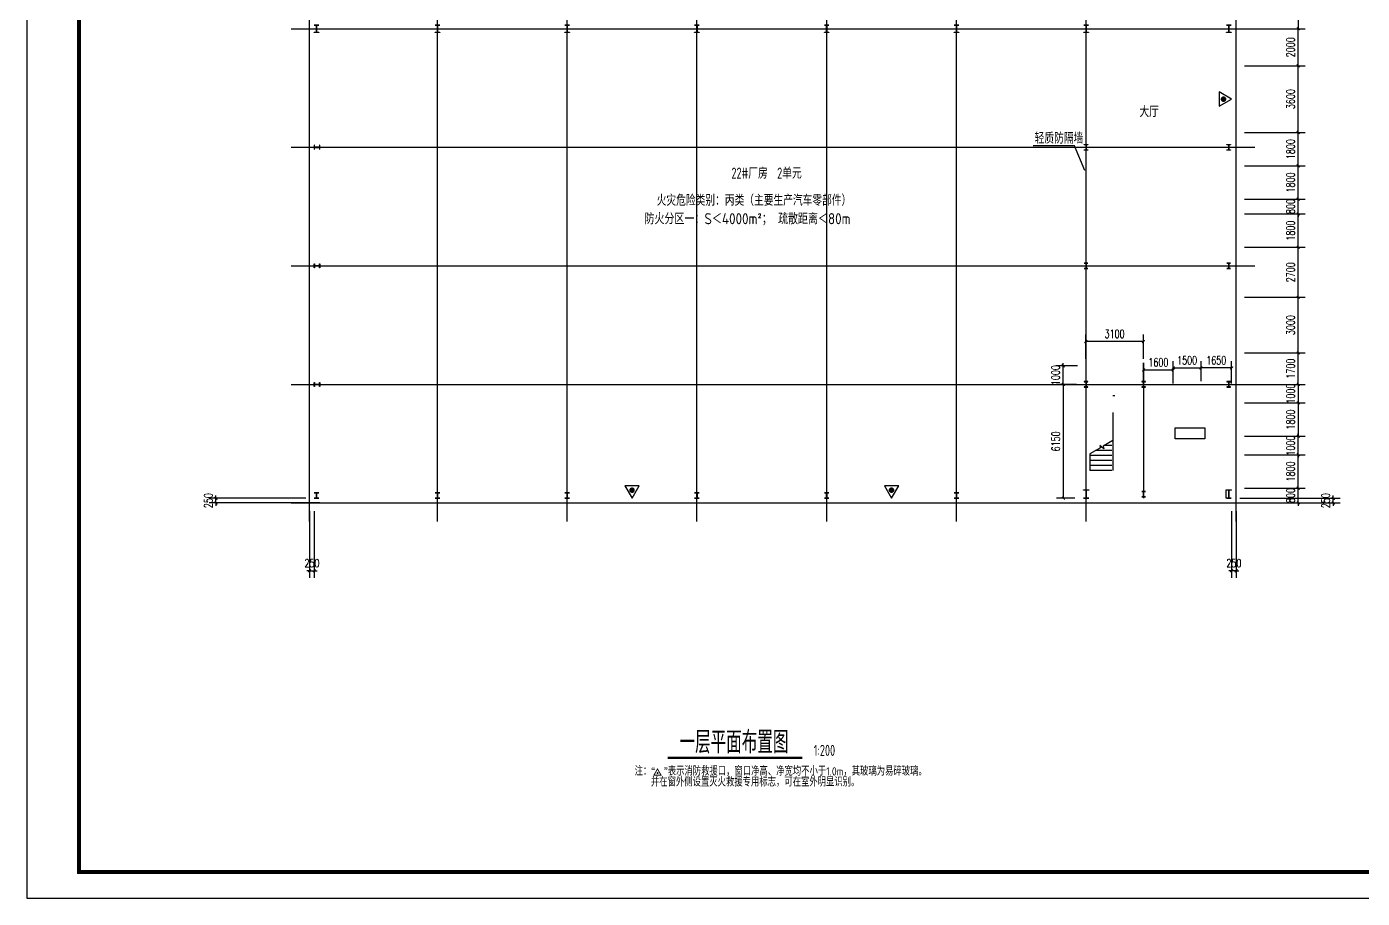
# Model space of a CAD drawing. Extents: x 180850 to 1399066, y 48356 to 327880.
# Drawn here: x 307089 to 379159, y 232984 to 280041 of the extents above; entities that cross this region are included whole.
import ezdxf
from ezdxf.enums import TextEntityAlignment as Align

# ---------------------------------------------------------------- set-up
doc = ezdxf.new("R2010")
doc.units = 0
doc.header["$LTSCALE"] = 1000
for name, color, linetype in [('AXIS', 3, 'Continuous'), ('DOTE', 1, 'Continuous'), ('GZ', 50, 'Continuous'), ('Gzd', 1, 'Continuous'), ('LVTRY', 6, 'Continuous'), ('PUB_TEXT', 7, 'Continuous'), ('PUB_TITLE', 4, 'Continuous'), ('REIN', 1, 'Continuous'), ('STAIR', 2, 'Continuous'), ('TEXT', 7, 'Continuous')]:
    doc.layers.add(name, color=color, linetype=linetype)
doc.styles.add('-GBCBIGGBENOR', font='GBENOR.shx', dxfattribs={"bigfont": 'GBCBIG.shx'})
doc.styles.add('_TCH_DIM_T3', font='SIMPLEX', dxfattribs={"width": 0.705882, "bigfont": 'GBCBIG'})
doc.styles.get("Standard").update_dxf_attribs({"font": 'gbenor.shx', "bigfont": 'gbcbig.shx'})
doc.styles.add('TSSD_Norm', font='tssdeng.shx', dxfattribs={"bigfont": 'hztxt.shx'})
doc.dimstyles.new('_TCH_ARCH&&150', dxfattribs={"dimtxt": 446.25, "dimasz": 150, "dimexe": 375, "dimexo": 450, "dimgap": 189.375, "dimtad": 1, "dimdec": 0, "dimzin": 0, "dimdsep": 46, "dimtxsty": '_TCH_DIM_T3', "dimblk": 'ARCHTICK', "dimcen": 0.09, "dimclrd": 3, "dimclre": 3, "dimclrt": 7, "dimazin": 2, "dimtfac": 1, "dimtdec": 0, "dimtix": 1, "dimtmove": 2, "dimatfit": 3, "dimfxl": 1, "dimtolj": 1, "dimtzin": 0, "dimarcsym": 0})
doc.dimstyles.new('TCH-200-1', dxfattribs={"dimtxt": 595, "dimasz": 200, "dimexe": 500, "dimexo": 600, "dimgap": 252.5, "dimtad": 1, "dimdec": 0, "dimzin": 0, "dimdsep": 46, "dimtxsty": '_TCH_DIM_T3', "dimblk": 'ARCHTICK', "dimcen": 0.09, "dimclrd": 3, "dimclre": 3, "dimclrt": 7, "dimazin": 2, "dimtfac": 1, "dimtdec": 0, "dimtix": 1, "dimtmove": 2, "dimatfit": 3, "dimfxl": 1, "dimtolj": 1, "dimtzin": 0, "dimarcsym": 0})

# ---------------------------------------------------------------- blocks, each defined once
blk = doc.blocks.new('_ArchTick')
at = {"color": 0, "linetype": 'ByBlock', "const_width": 0.4}
blk.add_lwpolyline([(-0.5, -0.5), (0.5, 0.5)], dxfattribs=at)
blk = doc.blocks.new('*D1209')
at = {"color": 3, "lineweight": -2, "transparency": 16777216}
for p, q in [((322356, 253880), (322356, 250292)), ((322606, 253880), (322606, 250292)), ((322356, 250667), (322206, 250667)), ((322356, 250667), (322606, 250667)), ((322606, 250667), (322756, 250667))]:
    blk.add_line(p, q, dxfattribs=at)
at = {"layer": 'Defpoints', "color": 0, "transparency": 16777216}
for p in [(322356, 254330), (322606, 254330), (322606, 250667)]:
    blk.add_point(p, dxfattribs=at)
at = {"color": 3, "lineweight": -2, "transparency": 16777216, "xscale": 150, "yscale": 150, "zscale": 150}
blk.add_blockref('_ArchTick', (322356, 250667), dxfattribs=at)
at = {"color": 3, "lineweight": -2, "transparency": 16777216, "xscale": 150, "yscale": 150, "zscale": 150, "rotation": 180}
blk.add_blockref('_ArchTick', (322606, 250667), dxfattribs=at)
at = {"color": 7, "transparency": 16777216, "insert": (322481, 251079), "char_height": 446.2, "attachment_point": 5, "style": '_TCH_DIM_T3'}
blk.add_mtext('\\A1;250', dxfattribs=at)
blk = doc.blocks.new('*D1210')
at = {"color": 3, "lineweight": -2, "transparency": 16777216}
for p, q in [((372106, 253880), (372106, 250292)), ((372356, 253880), (372356, 250292)), ((372106, 250667), (371956, 250667)), ((372356, 250667), (372106, 250667)), ((372356, 250667), (372506, 250667))]:
    blk.add_line(p, q, dxfattribs=at)
at = {"layer": 'Defpoints', "color": 0, "transparency": 16777216}
for p in [(372106, 254330), (372356, 254330), (372106, 250667)]:
    blk.add_point(p, dxfattribs=at)
at = {"color": 3, "lineweight": -2, "transparency": 16777216, "xscale": 150, "yscale": 150, "zscale": 150}
blk.add_blockref('_ArchTick', (372106, 250667), dxfattribs=at)
at = {"color": 3, "lineweight": -2, "transparency": 16777216, "xscale": 150, "yscale": 150, "zscale": 150, "rotation": 180}
blk.add_blockref('_ArchTick', (372356, 250667), dxfattribs=at)
at = {"color": 7, "transparency": 16777216, "insert": (372231, 251079), "char_height": 446.2, "attachment_point": 5, "style": '_TCH_DIM_T3'}
blk.add_mtext('\\A1;250', dxfattribs=at)
blk = doc.blocks.new('*D1297')
at = {"color": 3, "lineweight": -2, "transparency": 16777216}
for p, q in [((372556, 254580), (377971, 254580)), ((377596, 254580), (377596, 254730)), ((377596, 254330), (377596, 254580)), ((371806, 254330), (377971, 254330)), ((377596, 254330), (377596, 254180))]:
    blk.add_line(p, q, dxfattribs=at)
at = {"layer": 'Defpoints', "color": 0, "transparency": 16777216}
for p in [(372106, 254580), (377596, 254580), (371356, 254330)]:
    blk.add_point(p, dxfattribs=at)
at = {"color": 3, "lineweight": -2, "transparency": 16777216, "xscale": 150, "yscale": 150, "zscale": 150}
for p, rotation in [((377596, 254580), 270), ((377596, 254330), 90)]:
    blk.add_blockref('_ArchTick', p, dxfattribs=dict(at, rotation=rotation))
at = {"color": 7, "transparency": 16777216, "insert": (377184, 254455), "char_height": 446.2, "attachment_point": 5, "rotation": 90, "style": '_TCH_DIM_T3'}
blk.add_mtext('\\A1;250', dxfattribs=at)
blk = doc.blocks.new('*D1296')
at = {"color": 3, "lineweight": -2, "transparency": 16777216}
for p, q in [((322156, 254580), (316928, 254580)), ((317303, 254580), (317303, 254730)), ((317303, 254330), (317303, 254580)), ((322906, 254330), (316928, 254330)), ((317303, 254330), (317303, 254180))]:
    blk.add_line(p, q, dxfattribs=at)
at = {"layer": 'Defpoints', "color": 0, "transparency": 16777216}
for p in [(317303, 254580), (322606, 254580), (323356, 254330)]:
    blk.add_point(p, dxfattribs=at)
at = {"color": 3, "lineweight": -2, "transparency": 16777216, "xscale": 150, "yscale": 150, "zscale": 150}
for p, rotation in [((317303, 254580), 270), ((317303, 254330), 90)]:
    blk.add_blockref('_ArchTick', p, dxfattribs=dict(at, rotation=rotation))
at = {"color": 7, "transparency": 16777216, "insert": (316890, 254455), "char_height": 446.2, "attachment_point": 5, "rotation": 90, "style": '_TCH_DIM_T3'}
blk.add_mtext('\\A1;250', dxfattribs=at)
blk = doc.blocks.new('A$C0D6F3731')
for p, q in [((41500, 50250), (41740, 50250)), ((41500, 450), (41740, 450))]:
    blk.add_line(p, q)
at = {"layer": 'GZ'}
for points in [[(0, 50400), (250, 50400), (250, 50410), (132, 50410), (128, 50415), (128, 50685), (132, 50690), (250, 50690), (250, 50700), (0, 50700), (0, 50690), (118, 50690), (122, 50686), (122, 50415), (118, 50410), (0, 50410), (0, 50400)], [(6525, 50400), (6775, 50400), (6775, 50410), (6657, 50410), (6653, 50415), (6653, 50685), (6657, 50690), (6775, 50690), (6775, 50700), (6525, 50700), (6525, 50690), (6643, 50690), (6647, 50686), (6647, 50415), (6643, 50410), (6525, 50410), (6525, 50400)], [(13525, 50400), (13775, 50400), (13775, 50410), (13657, 50410), (13653, 50415), (13653, 50685), (13657, 50690), (13775, 50690), (13775, 50700), (13525, 50700), (13525, 50690), (13643, 50690), (13647, 50686), (13647, 50415), (13643, 50410), (13525, 50410), (13525, 50400)], [(20525, 50400), (20775, 50400), (20775, 50410), (20657, 50410), (20653, 50415), (20653, 50685), (20657, 50690), (20775, 50690), (20775, 50700), (20525, 50700), (20525, 50690), (20643, 50690), (20647, 50686), (20647, 50415), (20643, 50410), (20525, 50410), (20525, 50400)], [(27525, 50400), (27775, 50400), (27775, 50410), (27657, 50410), (27653, 50415), (27653, 50685), (27657, 50690), (27775, 50690), (27775, 50700), (27525, 50700), (27525, 50690), (27643, 50690), (27647, 50686), (27647, 50415), (27643, 50410), (27525, 50410), (27525, 50400)], [(34525, 50400), (34775, 50400), (34775, 50410), (34657, 50410), (34653, 50415), (34653, 50685), (34657, 50690), (34775, 50690), (34775, 50700), (34525, 50700), (34525, 50690), (34643, 50690), (34647, 50686), (34647, 50415), (34643, 50410), (34525, 50410), (34525, 50400)], [(41500, 50250), (41800, 50250), (41800, 50260), (41657, 50260), (41653, 50265), (41653, 50685), (41657, 50690), (41800, 50690), (41800, 50700), (41500, 50700), (41500, 50690), (41643, 50690), (41647, 50686), (41647, 50265), (41643, 50260), (41500, 50260), (41500, 50250)], [(44650, 50625), (44850, 50625), (44850, 50615), (44757, 50615), (44753, 50610), (44753, 50340), (44757, 50335), (44850, 50335), (44850, 50325), (44650, 50325), (44650, 50335), (44743, 50335), (44747, 50340), (44747, 50610), (44743, 50615), (44650, 50615), (44650, 50625)], [(49225, 50250), (49475, 50250), (49475, 50260), (49357, 50260), (49353, 50265), (49353, 50685), (49357, 50690), (49475, 50690), (49475, 50700), (49225, 50700), (49225, 50690), (49343, 50690), (49347, 50686), (49347, 50265), (49343, 50260), (49225, 50260), (49225, 50250)], [(41550, 44700), (41750, 44700), (41750, 44690), (41657, 44690), (41653, 44685), (41653, 44415), (41657, 44410), (41750, 44410), (41750, 44400), (41550, 44400), (41550, 44410), (41643, 44410), (41647, 44415), (41647, 44685), (41643, 44690), (41550, 44690), (41550, 44700)], [(44650, 44700), (44850, 44700), (44850, 44690), (44757, 44690), (44753, 44685), (44753, 44415), (44757, 44410), (44850, 44410), (44850, 44400), (44650, 44400), (44650, 44410), (44743, 44410), (44747, 44415), (44747, 44685), (44743, 44690), (44650, 44690), (44650, 44700)], [(49250, 44700), (49450, 44700), (49450, 44690), (49357, 44690), (49353, 44685), (49353, 44415), (49357, 44410), (49450, 44410), (49450, 44400), (49250, 44400), (49250, 44410), (49343, 44410), (49347, 44415), (49347, 44685), (49343, 44690), (49250, 44690), (49250, 44700)], [(0, 44660), (0, 44440), (10, 44440), (10, 44543), (15, 44547), (285, 44547), (290, 44543), (290, 44440), (300, 44440), (300, 44660), (290, 44660), (290, 44557), (286, 44553), (15, 44553), (10, 44557), (10, 44660), (0, 44660)], [(0, 38260), (0, 38040), (10, 38040), (10, 38143), (15, 38147), (285, 38147), (290, 38143), (290, 38040), (300, 38040), (300, 38260), (290, 38260), (290, 38157), (286, 38153), (15, 38153), (10, 38157), (10, 38260), (0, 38260)], [(41550, 38300), (41750, 38300), (41750, 38290), (41657, 38290), (41653, 38285), (41653, 38015), (41657, 38010), (41750, 38010), (41750, 38000), (41550, 38000), (41550, 38010), (41643, 38010), (41647, 38015), (41647, 38285), (41643, 38290), (41550, 38290), (41550, 38300)], [(49250, 38300), (49450, 38300), (49450, 38290), (49357, 38290), (49353, 38285), (49353, 38015), (49357, 38010), (49450, 38010), (49450, 38000), (49250, 38000), (49250, 38010), (49343, 38010), (49347, 38015), (49347, 38285), (49343, 38290), (49250, 38290), (49250, 38300)], [(0, 31860), (0, 31640), (10, 31640), (10, 31743), (15, 31747), (285, 31747), (290, 31743), (290, 31640), (300, 31640), (300, 31860), (290, 31860), (290, 31757), (286, 31753), (15, 31753), (10, 31757), (10, 31860), (0, 31860)], [(41550, 31900), (41750, 31900), (41750, 31890), (41657, 31890), (41653, 31885), (41653, 31615), (41657, 31610), (41750, 31610), (41750, 31600), (41550, 31600), (41550, 31610), (41643, 31610), (41647, 31615), (41647, 31885), (41643, 31890), (41550, 31890), (41550, 31900)], [(49250, 31900), (49450, 31900), (49450, 31890), (49357, 31890), (49353, 31885), (49353, 31615), (49357, 31610), (49450, 31610), (49450, 31600), (49250, 31600), (49250, 31610), (49343, 31610), (49347, 31615), (49347, 31885), (49343, 31890), (49250, 31890), (49250, 31900)], [(0, 25550), (250, 25550), (250, 25540), (132, 25540), (128, 25535), (128, 25165), (132, 25160), (250, 25160), (250, 25150), (0, 25150), (0, 25160), (118, 25160), (122, 25165), (122, 25535), (118, 25540), (0, 25540), (0, 25550)], [(6525, 25550), (6775, 25550), (6775, 25540), (6657, 25540), (6653, 25535), (6653, 25165), (6657, 25160), (6775, 25160), (6775, 25150), (6525, 25150), (6525, 25160), (6643, 25160), (6647, 25165), (6647, 25535), (6643, 25540), (6525, 25540), (6525, 25550)], [(13525, 25550), (13775, 25550), (13775, 25540), (13657, 25540), (13653, 25535), (13653, 25165), (13657, 25160), (13775, 25160), (13775, 25150), (13525, 25150), (13525, 25160), (13643, 25160), (13647, 25165), (13647, 25535), (13643, 25540), (13525, 25540), (13525, 25550)], [(20525, 25550), (20775, 25550), (20775, 25540), (20657, 25540), (20653, 25535), (20653, 25165), (20657, 25160), (20775, 25160), (20775, 25150), (20525, 25150), (20525, 25160), (20643, 25160), (20647, 25165), (20647, 25535), (20643, 25540), (20525, 25540), (20525, 25550)], [(27525, 25550), (27775, 25550), (27775, 25540), (27657, 25540), (27653, 25535), (27653, 25165), (27657, 25160), (27775, 25160), (27775, 25150), (27525, 25150), (27525, 25160), (27643, 25160), (27647, 25165), (27647, 25535), (27643, 25540), (27525, 25540), (27525, 25550)], [(34525, 25550), (34775, 25550), (34775, 25540), (34657, 25540), (34653, 25535), (34653, 25165), (34657, 25160), (34775, 25160), (34775, 25150), (34525, 25150), (34525, 25160), (34643, 25160), (34647, 25165), (34647, 25535), (34643, 25540), (34525, 25540), (34525, 25550)], [(41525, 25550), (41775, 25550), (41775, 25540), (41657, 25540), (41653, 25535), (41653, 25165), (41657, 25160), (41775, 25160), (41775, 25150), (41525, 25150), (41525, 25160), (41643, 25160), (41647, 25165), (41647, 25535), (41643, 25540), (41525, 25540), (41525, 25550)], [(49225, 25550), (49475, 25550), (49475, 25540), (49357, 25540), (49353, 25535), (49353, 25165), (49357, 25160), (49475, 25160), (49475, 25150), (49225, 25150), (49225, 25160), (49343, 25160), (49347, 25165), (49347, 25535), (49343, 25540), (49225, 25540), (49225, 25550)], [(0, 19060), (0, 18840), (10, 18840), (10, 18943), (15, 18947), (285, 18947), (290, 18943), (290, 18840), (300, 18840), (300, 19060), (290, 19060), (290, 18957), (286, 18953), (15, 18953), (10, 18957), (10, 19060), (0, 19060)], [(41550, 19100), (41750, 19100), (41750, 19090), (41657, 19090), (41653, 19085), (41653, 18815), (41657, 18810), (41750, 18810), (41750, 18800), (41550, 18800), (41550, 18810), (41643, 18810), (41647, 18815), (41647, 19085), (41643, 19090), (41550, 19090), (41550, 19100)], [(49250, 19100), (49450, 19100), (49450, 19090), (49357, 19090), (49353, 19085), (49353, 18815), (49357, 18810), (49450, 18810), (49450, 18800), (49250, 18800), (49250, 18810), (49343, 18810), (49347, 18815), (49347, 19085), (49343, 19090), (49250, 19090), (49250, 19100)], [(0, 12440), (0, 12660), (10, 12660), (10, 12557), (15, 12553), (285, 12553), (290, 12557), (290, 12660), (300, 12660), (300, 12440), (290, 12440), (290, 12543), (286, 12547), (15, 12547), (10, 12543), (10, 12440), (0, 12440)], [(41550, 12400), (41750, 12400), (41750, 12410), (41657, 12410), (41653, 12415), (41653, 12685), (41657, 12690), (41750, 12690), (41750, 12700), (41550, 12700), (41550, 12690), (41643, 12690), (41647, 12685), (41647, 12415), (41643, 12410), (41550, 12410), (41550, 12400)], [(49250, 12400), (49450, 12400), (49450, 12410), (49357, 12410), (49353, 12415), (49353, 12685), (49357, 12690), (49450, 12690), (49450, 12700), (49250, 12700), (49250, 12690), (49343, 12690), (49347, 12685), (49347, 12415), (49343, 12410), (49250, 12410), (49250, 12400)], [(0, 6040), (0, 6260), (10, 6260), (10, 6157), (15, 6153), (285, 6153), (290, 6157), (290, 6260), (300, 6260), (300, 6040), (290, 6040), (290, 6143), (286, 6147), (15, 6147), (10, 6143), (10, 6040), (0, 6040)], [(41550, 6000), (41750, 6000), (41750, 6010), (41657, 6010), (41653, 6015), (41653, 6285), (41657, 6290), (41750, 6290), (41750, 6300), (41550, 6300), (41550, 6290), (41643, 6290), (41647, 6285), (41647, 6015), (41643, 6010), (41550, 6010), (41550, 6000)], [(44650, 6000), (44850, 6000), (44850, 6010), (44757, 6010), (44753, 6015), (44753, 6285), (44757, 6290), (44850, 6290), (44850, 6300), (44650, 6300), (44650, 6290), (44743, 6290), (44747, 6285), (44747, 6015), (44743, 6010), (44650, 6010), (44650, 6000)], [(49250, 6000), (49450, 6000), (49450, 6010), (49357, 6010), (49353, 6015), (49353, 6285), (49357, 6290), (49450, 6290), (49450, 6300), (49250, 6300), (49250, 6290), (49343, 6290), (49347, 6285), (49347, 6015), (49343, 6010), (49250, 6010), (49250, 6000)], [(0, 300), (250, 300), (250, 290), (132, 290), (128, 285), (128, 15), (132, 10), (250, 10), (250, 0), (0, 0), (0, 10), (118, 10), (122, 14), (122, 285), (118, 290), (0, 290), (0, 300)], [(6525, 300), (6775, 300), (6775, 290), (6657, 290), (6653, 285), (6653, 15), (6657, 10), (6775, 10), (6775, 0), (6525, 0), (6525, 10), (6643, 10), (6647, 14), (6647, 285), (6643, 290), (6525, 290), (6525, 300)], [(13525, 300), (13775, 300), (13775, 290), (13657, 290), (13653, 285), (13653, 15), (13657, 10), (13775, 10), (13775, 0), (13525, 0), (13525, 10), (13643, 10), (13647, 14), (13647, 285), (13643, 290), (13525, 290), (13525, 300)], [(20525, 300), (20775, 300), (20775, 290), (20657, 290), (20653, 285), (20653, 15), (20657, 10), (20775, 10), (20775, 0), (20525, 0), (20525, 10), (20643, 10), (20647, 14), (20647, 285), (20643, 290), (20525, 290), (20525, 300)], [(27525, 300), (27775, 300), (27775, 290), (27657, 290), (27653, 285), (27653, 15), (27657, 10), (27775, 10), (27775, 0), (27525, 0), (27525, 10), (27643, 10), (27647, 14), (27647, 285), (27643, 290), (27525, 290), (27525, 300)], [(34525, 300), (34775, 300), (34775, 290), (34657, 290), (34653, 285), (34653, 15), (34657, 10), (34775, 10), (34775, 0), (34525, 0), (34525, 10), (34643, 10), (34647, 14), (34647, 285), (34643, 290), (34525, 290), (34525, 300)], [(41500, 450), (41800, 450), (41800, 440), (41657, 440), (41653, 435), (41653, 15), (41657, 10), (41800, 10), (41800, 0), (41500, 0), (41500, 10), (41643, 10), (41647, 14), (41647, 435), (41643, 440), (41500, 440), (41500, 450)], [(44650, 75), (44850, 75), (44850, 85), (44757, 85), (44753, 90), (44753, 360), (44757, 365), (44850, 365), (44850, 375), (44650, 375), (44650, 365), (44743, 365), (44747, 360), (44747, 90), (44743, 85), (44650, 85), (44650, 75)], [(49225, 450), (49475, 450), (49475, 440), (49357, 440), (49353, 435), (49353, 15), (49357, 10), (49475, 10), (49475, 0), (49225, 0), (49225, 10), (49343, 10), (49347, 14), (49347, 435), (49343, 440), (49225, 440), (49225, 450)]]:
    blk.add_lwpolyline(points, close=True, dxfattribs=at)
blk = doc.blocks.new('*D1997')
at = {"color": 3, "lineweight": -2, "transparency": 16777216}
for p, q in [((372806, 281930), (376077, 281930)), ((375702, 281930), (375702, 279930)), ((372806, 279930), (376077, 279930))]:
    blk.add_line(p, q, dxfattribs=at)
at = {"layer": 'Defpoints', "color": 0, "transparency": 16777216}
for p in [(372356, 281930), (372356, 279930), (375702, 279930)]:
    blk.add_point(p, dxfattribs=at)
at = {"color": 3, "lineweight": -2, "transparency": 16777216, "xscale": 150, "yscale": 150, "zscale": 150}
for p, rotation in [((375702, 281930), 90), ((375702, 279930), 270)]:
    blk.add_blockref('_ArchTick', p, dxfattribs=dict(at, rotation=rotation))
at = {"color": 7, "transparency": 16777216, "insert": (375290, 280930), "char_height": 446.2, "attachment_point": 5, "rotation": 90, "style": '_TCH_DIM_T3'}
blk.add_mtext('\\A1;2000', dxfattribs=at)
blk = doc.blocks.new('*D2007')
at = {"color": 3, "lineweight": -2, "transparency": 16777216}
for p, q in [((375702, 257930), (375702, 258080)), ((372806, 257930), (376077, 257930)), ((375702, 256930), (375702, 257930)), ((372806, 256930), (376077, 256930)), ((375702, 256930), (375702, 256780))]:
    blk.add_line(p, q, dxfattribs=at)
at = {"layer": 'Defpoints', "color": 0, "transparency": 16777216}
for p in [(372356, 257930), (375702, 257930), (372356, 256930)]:
    blk.add_point(p, dxfattribs=at)
at = {"color": 3, "lineweight": -2, "transparency": 16777216, "xscale": 150, "yscale": 150, "zscale": 150}
for p, rotation in [((375702, 257930), 270), ((375702, 256930), 90)]:
    blk.add_blockref('_ArchTick', p, dxfattribs=dict(at, rotation=rotation))
at = {"color": 7, "transparency": 16777216, "insert": (375290, 257430), "char_height": 446.2, "attachment_point": 5, "rotation": 90, "style": '_TCH_DIM_T3'}
blk.add_mtext('\\A1;1000', dxfattribs=at)
blk = doc.blocks.new('*D2008')
at = {"color": 3, "lineweight": -2, "transparency": 16777216}
for p, q in [((372806, 255130), (376077, 255130)), ((375702, 255130), (375702, 255280)), ((375702, 254330), (375702, 255130)), ((372806, 254330), (376077, 254330)), ((375702, 254330), (375702, 254180))]:
    blk.add_line(p, q, dxfattribs=at)
at = {"layer": 'Defpoints', "color": 0, "transparency": 16777216}
for p in [(372356, 255130), (375702, 255130), (372356, 254330)]:
    blk.add_point(p, dxfattribs=at)
at = {"color": 3, "lineweight": -2, "transparency": 16777216, "xscale": 150, "yscale": 150, "zscale": 150}
for p, rotation in [((375702, 255130), 270), ((375702, 254330), 90)]:
    blk.add_blockref('_ArchTick', p, dxfattribs=dict(at, rotation=rotation))
at = {"color": 7, "transparency": 16777216, "insert": (375290, 254730), "char_height": 446.2, "attachment_point": 5, "rotation": 90, "style": '_TCH_DIM_T3'}
blk.add_mtext('\\A1;800', dxfattribs=at)
blk = doc.blocks.new('*D2009')
at = {"color": 3, "lineweight": -2, "transparency": 16777216}
for p, q in [((372806, 256930), (376077, 256930)), ((375702, 255130), (375702, 256930)), ((372806, 255130), (376077, 255130))]:
    blk.add_line(p, q, dxfattribs=at)
at = {"layer": 'Defpoints', "color": 0, "transparency": 16777216}
for p in [(372356, 256930), (375702, 256930), (372356, 255130)]:
    blk.add_point(p, dxfattribs=at)
at = {"color": 3, "lineweight": -2, "transparency": 16777216, "xscale": 150, "yscale": 150, "zscale": 150}
for p, rotation in [((375702, 256930), 90), ((375702, 255130), 270)]:
    blk.add_blockref('_ArchTick', p, dxfattribs=dict(at, rotation=rotation))
at = {"color": 7, "transparency": 16777216, "insert": (375290, 256030), "char_height": 446.2, "attachment_point": 5, "rotation": 90, "style": '_TCH_DIM_T3'}
blk.add_mtext('\\A1;1800', dxfattribs=at)
blk = doc.blocks.new('*D2010')
at = {"color": 3, "lineweight": -2, "transparency": 16777216}
for p, q in [((372806, 259730), (376077, 259730)), ((375702, 259730), (375702, 257930)), ((372806, 257930), (376077, 257930))]:
    blk.add_line(p, q, dxfattribs=at)
at = {"layer": 'Defpoints', "color": 0, "transparency": 16777216}
for p in [(372356, 259730), (372356, 257930), (375702, 257930)]:
    blk.add_point(p, dxfattribs=at)
at = {"color": 3, "lineweight": -2, "transparency": 16777216, "xscale": 150, "yscale": 150, "zscale": 150}
for p, rotation in [((375702, 259730), 90), ((375702, 257930), 270)]:
    blk.add_blockref('_ArchTick', p, dxfattribs=dict(at, rotation=rotation))
at = {"color": 7, "transparency": 16777216, "insert": (375290, 258830), "char_height": 446.2, "attachment_point": 5, "rotation": 90, "style": '_TCH_DIM_T3'}
blk.add_mtext('\\A1;1800', dxfattribs=at)
blk = doc.blocks.new('*D2011')
at = {"color": 3, "lineweight": -2, "transparency": 16777216}
for p, q in [((372806, 260730), (376077, 260730)), ((375702, 260730), (375702, 260880)), ((375702, 260730), (375702, 259730)), ((372806, 259730), (376077, 259730)), ((375702, 259730), (375702, 259580))]:
    blk.add_line(p, q, dxfattribs=at)
at = {"layer": 'Defpoints', "color": 0, "transparency": 16777216}
for p in [(372356, 260730), (372356, 259730), (375702, 259730)]:
    blk.add_point(p, dxfattribs=at)
at = {"color": 3, "lineweight": -2, "transparency": 16777216, "xscale": 150, "yscale": 150, "zscale": 150}
for p, rotation in [((375702, 260730), 270), ((375702, 259730), 90)]:
    blk.add_blockref('_ArchTick', p, dxfattribs=dict(at, rotation=rotation))
at = {"color": 7, "transparency": 16777216, "insert": (375290, 260230), "char_height": 446.2, "attachment_point": 5, "rotation": 90, "style": '_TCH_DIM_T3'}
blk.add_mtext('\\A1;1000', dxfattribs=at)
blk = doc.blocks.new('*D1998')
at = {"color": 3, "lineweight": -2, "transparency": 16777216}
for p, q in [((372806, 262430), (376077, 262430)), ((375702, 260730), (375702, 262430)), ((372806, 260730), (376077, 260730))]:
    blk.add_line(p, q, dxfattribs=at)
at = {"layer": 'Defpoints', "color": 0, "transparency": 16777216}
for p in [(372356, 262430), (375702, 262430), (372356, 260730)]:
    blk.add_point(p, dxfattribs=at)
at = {"color": 3, "lineweight": -2, "transparency": 16777216, "xscale": 150, "yscale": 150, "zscale": 150}
for p, rotation in [((375702, 262430), 90), ((375702, 260730), 270)]:
    blk.add_blockref('_ArchTick', p, dxfattribs=dict(at, rotation=rotation))
at = {"color": 7, "transparency": 16777216, "insert": (375290, 261580), "char_height": 446.2, "attachment_point": 5, "rotation": 90, "style": '_TCH_DIM_T3'}
blk.add_mtext('\\A1;1700', dxfattribs=at)
blk = doc.blocks.new('*D1999')
at = {"color": 3, "lineweight": -2, "transparency": 16777216}
for p, q in [((372806, 265430), (376077, 265430)), ((375702, 262430), (375702, 265430)), ((372806, 262430), (376077, 262430))]:
    blk.add_line(p, q, dxfattribs=at)
at = {"layer": 'Defpoints', "color": 0, "transparency": 16777216}
for p in [(372356, 265430), (375702, 265430), (372356, 262430)]:
    blk.add_point(p, dxfattribs=at)
at = {"color": 3, "lineweight": -2, "transparency": 16777216, "xscale": 150, "yscale": 150, "zscale": 150}
for p, rotation in [((375702, 265430), 90), ((375702, 262430), 270)]:
    blk.add_blockref('_ArchTick', p, dxfattribs=dict(at, rotation=rotation))
at = {"color": 7, "transparency": 16777216, "insert": (375290, 263930), "char_height": 446.2, "attachment_point": 5, "rotation": 90, "style": '_TCH_DIM_T3'}
blk.add_mtext('\\A1;3000', dxfattribs=at)
blk = doc.blocks.new('*D2000')
at = {"color": 3, "lineweight": -2, "transparency": 16777216}
for p, q in [((372806, 268130), (376077, 268130)), ((375702, 265430), (375702, 268130)), ((372806, 265430), (376077, 265430))]:
    blk.add_line(p, q, dxfattribs=at)
at = {"layer": 'Defpoints', "color": 0, "transparency": 16777216}
for p in [(372356, 268130), (375702, 268130), (372356, 265430)]:
    blk.add_point(p, dxfattribs=at)
at = {"color": 3, "lineweight": -2, "transparency": 16777216, "xscale": 150, "yscale": 150, "zscale": 150}
for p, rotation in [((375702, 268130), 90), ((375702, 265430), 270)]:
    blk.add_blockref('_ArchTick', p, dxfattribs=dict(at, rotation=rotation))
at = {"color": 7, "transparency": 16777216, "insert": (375290, 266780), "char_height": 446.2, "attachment_point": 5, "rotation": 90, "style": '_TCH_DIM_T3'}
blk.add_mtext('\\A1;2700', dxfattribs=at)
blk = doc.blocks.new('*D2001')
at = {"color": 3, "lineweight": -2, "transparency": 16777216}
for p, q in [((372806, 269930), (376077, 269930)), ((375702, 268130), (375702, 269930)), ((372806, 268130), (376077, 268130))]:
    blk.add_line(p, q, dxfattribs=at)
at = {"layer": 'Defpoints', "color": 0, "transparency": 16777216}
for p in [(372356, 269930), (375702, 269930), (372356, 268130)]:
    blk.add_point(p, dxfattribs=at)
at = {"color": 3, "lineweight": -2, "transparency": 16777216, "xscale": 150, "yscale": 150, "zscale": 150}
for p, rotation in [((375702, 269930), 90), ((375702, 268130), 270)]:
    blk.add_blockref('_ArchTick', p, dxfattribs=dict(at, rotation=rotation))
at = {"color": 7, "transparency": 16777216, "insert": (375290, 269030), "char_height": 446.2, "attachment_point": 5, "rotation": 90, "style": '_TCH_DIM_T3'}
blk.add_mtext('\\A1;1800', dxfattribs=at)
blk = doc.blocks.new('*D2002')
at = {"color": 3, "lineweight": -2, "transparency": 16777216}
for p, q in [((372806, 270730), (376077, 270730)), ((375702, 270730), (375702, 270880)), ((375702, 269930), (375702, 270730)), ((372806, 269930), (376077, 269930)), ((375702, 269930), (375702, 269780))]:
    blk.add_line(p, q, dxfattribs=at)
at = {"layer": 'Defpoints', "color": 0, "transparency": 16777216}
for p in [(372356, 270730), (375702, 270730), (372356, 269930)]:
    blk.add_point(p, dxfattribs=at)
at = {"color": 3, "lineweight": -2, "transparency": 16777216, "xscale": 150, "yscale": 150, "zscale": 150}
for p, rotation in [((375702, 270730), 270), ((375702, 269930), 90)]:
    blk.add_blockref('_ArchTick', p, dxfattribs=dict(at, rotation=rotation))
at = {"color": 7, "transparency": 16777216, "insert": (375290, 270330), "char_height": 446.2, "attachment_point": 5, "rotation": 90, "style": '_TCH_DIM_T3'}
blk.add_mtext('\\A1;800', dxfattribs=at)
blk = doc.blocks.new('*D2003')
at = {"color": 3, "lineweight": -2, "transparency": 16777216}
for p, q in [((372806, 272530), (376077, 272530)), ((375702, 270730), (375702, 272530)), ((372806, 270730), (376077, 270730))]:
    blk.add_line(p, q, dxfattribs=at)
at = {"layer": 'Defpoints', "color": 0, "transparency": 16777216}
for p in [(372356, 272530), (375702, 272530), (372356, 270730)]:
    blk.add_point(p, dxfattribs=at)
at = {"color": 3, "lineweight": -2, "transparency": 16777216, "xscale": 150, "yscale": 150, "zscale": 150}
for p, rotation in [((375702, 272530), 90), ((375702, 270730), 270)]:
    blk.add_blockref('_ArchTick', p, dxfattribs=dict(at, rotation=rotation))
at = {"color": 7, "transparency": 16777216, "insert": (375290, 271630), "char_height": 446.2, "attachment_point": 5, "rotation": 90, "style": '_TCH_DIM_T3'}
blk.add_mtext('\\A1;1800', dxfattribs=at)
blk = doc.blocks.new('*D2004')
at = {"color": 3, "lineweight": -2, "transparency": 16777216}
for p, q in [((372806, 274330), (376077, 274330)), ((375702, 272530), (375702, 274330)), ((372806, 272530), (376077, 272530))]:
    blk.add_line(p, q, dxfattribs=at)
at = {"layer": 'Defpoints', "color": 0, "transparency": 16777216}
for p in [(372356, 274330), (375702, 274330), (372356, 272530)]:
    blk.add_point(p, dxfattribs=at)
at = {"color": 3, "lineweight": -2, "transparency": 16777216, "xscale": 150, "yscale": 150, "zscale": 150}
for p, rotation in [((375702, 274330), 90), ((375702, 272530), 270)]:
    blk.add_blockref('_ArchTick', p, dxfattribs=dict(at, rotation=rotation))
at = {"color": 7, "transparency": 16777216, "insert": (375290, 273430), "char_height": 446.2, "attachment_point": 5, "rotation": 90, "style": '_TCH_DIM_T3'}
blk.add_mtext('\\A1;1800', dxfattribs=at)
blk = doc.blocks.new('*D2005')
at = {"color": 3, "lineweight": -2, "transparency": 16777216}
for p, q in [((372806, 277930), (376077, 277930)), ((375702, 274330), (375702, 277930)), ((372806, 274330), (376077, 274330))]:
    blk.add_line(p, q, dxfattribs=at)
at = {"layer": 'Defpoints', "color": 0, "transparency": 16777216}
for p in [(372356, 277930), (375702, 277930), (372356, 274330)]:
    blk.add_point(p, dxfattribs=at)
at = {"color": 3, "lineweight": -2, "transparency": 16777216, "xscale": 150, "yscale": 150, "zscale": 150}
for p, rotation in [((375702, 277930), 90), ((375702, 274330), 270)]:
    blk.add_blockref('_ArchTick', p, dxfattribs=dict(at, rotation=rotation))
at = {"color": 7, "transparency": 16777216, "insert": (375290, 276130), "char_height": 446.2, "attachment_point": 5, "rotation": 90, "style": '_TCH_DIM_T3'}
blk.add_mtext('\\A1;3600', dxfattribs=at)
blk = doc.blocks.new('*D2006')
at = {"color": 3, "lineweight": -2, "transparency": 16777216}
for p, q in [((372806, 279930), (376077, 279930)), ((375702, 277930), (375702, 279930)), ((372806, 277930), (376077, 277930))]:
    blk.add_line(p, q, dxfattribs=at)
at = {"layer": 'Defpoints', "color": 0, "transparency": 16777216}
for p in [(372356, 279930), (375702, 279930), (372356, 277930)]:
    blk.add_point(p, dxfattribs=at)
at = {"color": 3, "lineweight": -2, "transparency": 16777216, "xscale": 150, "yscale": 150, "zscale": 150}
for p, rotation in [((375702, 279930), 90), ((375702, 277930), 270)]:
    blk.add_blockref('_ArchTick', p, dxfattribs=dict(at, rotation=rotation))
at = {"color": 7, "transparency": 16777216, "insert": (375290, 278930), "char_height": 446.2, "attachment_point": 5, "rotation": 90, "style": '_TCH_DIM_T3'}
blk.add_mtext('\\A1;2000', dxfattribs=at)
blk = doc.blocks.new('*D2013')
at = {"color": 3, "lineweight": -2, "transparency": 16777216}
for p, q in [((364245, 262114), (364245, 263418)), ((367345, 262114), (367345, 263418)), ((367345, 263043), (364245, 263043))]:
    blk.add_line(p, q, dxfattribs=at)
at = {"layer": 'Defpoints', "color": 0, "transparency": 16777216}
for p in [(364245, 263043), (364245, 261664), (367345, 261664)]:
    blk.add_point(p, dxfattribs=at)
at = {"color": 3, "lineweight": -2, "transparency": 16777216, "xscale": 150, "yscale": 150, "zscale": 150}
for p, rotation in [((364245, 263043), 180.0000000066701), ((367345, 263043), 6.670104468753379e-09)]:
    blk.add_blockref('_ArchTick', p, dxfattribs=dict(at, rotation=rotation))
at = {"color": 7, "transparency": 16777216, "insert": (365795, 263456), "char_height": 446.2, "attachment_point": 5, "rotation": 0, "style": '_TCH_DIM_T3'}
blk.add_mtext('\\A1;3100', dxfattribs=at)
blk = doc.blocks.new('*D2014')
at = {"color": 3, "lineweight": -2, "transparency": 16777216}
for p, q in [((367356, 260780), (367356, 261886)), ((368956, 260780), (368956, 261886)), ((367356, 261511), (368956, 261511))]:
    blk.add_line(p, q, dxfattribs=at)
at = {"layer": 'Defpoints', "color": 0, "transparency": 16777216}
for p in [(368956, 261511), (367356, 260330), (368956, 260330)]:
    blk.add_point(p, dxfattribs=at)
at = {"color": 3, "lineweight": -2, "transparency": 16777216, "xscale": 150, "yscale": 150, "zscale": 150, "rotation": 180}
blk.add_blockref('_ArchTick', (367356, 261511), dxfattribs=at)
at = {"color": 3, "lineweight": -2, "transparency": 16777216, "xscale": 150, "yscale": 150, "zscale": 150}
blk.add_blockref('_ArchTick', (368956, 261511), dxfattribs=at)
at = {"color": 7, "transparency": 16777216, "insert": (368156, 261924), "char_height": 446.2, "attachment_point": 5, "style": '_TCH_DIM_T3'}
blk.add_mtext('\\A1;1600', dxfattribs=at)
blk = doc.blocks.new('*D2015')
at = {"color": 3, "lineweight": -2, "transparency": 16777216}
for p, q in [((370456, 260911), (370456, 261991)), ((372106, 261616), (370456, 261616)), ((372106, 260786), (372106, 261991))]:
    blk.add_line(p, q, dxfattribs=at)
at = {"layer": 'Defpoints', "color": 0, "transparency": 16777216}
for p in [(370456, 261616), (370456, 260461), (372106, 260336)]:
    blk.add_point(p, dxfattribs=at)
at = {"color": 3, "lineweight": -2, "transparency": 16777216, "xscale": 150, "yscale": 150, "zscale": 150, "rotation": 180}
blk.add_blockref('_ArchTick', (370456, 261616), dxfattribs=at)
at = {"color": 3, "lineweight": -2, "transparency": 16777216, "xscale": 150, "yscale": 150, "zscale": 150}
blk.add_blockref('_ArchTick', (372106, 261616), dxfattribs=at)
at = {"color": 7, "transparency": 16777216, "insert": (371281, 262029), "char_height": 446.2, "attachment_point": 5, "style": '_TCH_DIM_T3'}
blk.add_mtext('\\A1;1650', dxfattribs=at)
blk = doc.blocks.new('*D2016')
at = {"color": 3, "lineweight": -2, "transparency": 16777216}
for p, q in [((368956, 260911), (368956, 261991)), ((368956, 261616), (370456, 261616)), ((370456, 260911), (370456, 261991))]:
    blk.add_line(p, q, dxfattribs=at)
at = {"layer": 'Defpoints', "color": 0, "transparency": 16777216}
for p in [(370456, 261616), (368956, 260461), (370456, 260461)]:
    blk.add_point(p, dxfattribs=at)
at = {"color": 3, "lineweight": -2, "transparency": 16777216, "xscale": 150, "yscale": 150, "zscale": 150, "rotation": 180}
blk.add_blockref('_ArchTick', (368956, 261616), dxfattribs=at)
at = {"color": 3, "lineweight": -2, "transparency": 16777216, "xscale": 150, "yscale": 150, "zscale": 150}
blk.add_blockref('_ArchTick', (370456, 261616), dxfattribs=at)
at = {"color": 7, "transparency": 16777216, "insert": (369706, 262029), "char_height": 446.2, "attachment_point": 5, "style": '_TCH_DIM_T3'}
blk.add_mtext('\\A1;1500', dxfattribs=at)
blk = doc.blocks.new('*D2017')
at = {"color": 3, "lineweight": -2, "transparency": 16777216}
for p, q in [((363722, 260730), (362658, 260730)), ((363032, 254580), (363032, 260730)), ((363656, 254580), (362658, 254580))]:
    blk.add_line(p, q, dxfattribs=at)
at = {"layer": 'Defpoints', "color": 0, "transparency": 16777216}
for p in [(363032, 260730), (364172, 260730), (364106, 254580)]:
    blk.add_point(p, dxfattribs=at)
at = {"color": 3, "lineweight": -2, "transparency": 16777216, "xscale": 150, "yscale": 150, "zscale": 150}
for p, rotation in [((363032, 260730), 90), ((363032, 254580), 270)]:
    blk.add_blockref('_ArchTick', p, dxfattribs=dict(at, rotation=rotation))
at = {"color": 7, "transparency": 16777216, "insert": (362620, 257655), "char_height": 446.2, "attachment_point": 5, "rotation": 90, "style": '_TCH_DIM_T3'}
blk.add_mtext('\\A1;6150', dxfattribs=at)
blk = doc.blocks.new('*D2012')
at = {"color": 3, "lineweight": -2, "transparency": 16777216}
for p, q in [((363795, 261731), (362646, 261731)), ((363021, 261731), (363021, 261881)), ((363021, 260730), (363021, 261731)), ((363746, 260730), (362646, 260730)), ((363021, 260730), (363021, 260580))]:
    blk.add_line(p, q, dxfattribs=at)
at = {"layer": 'Defpoints', "color": 0, "transparency": 16777216}
for p in [(363021, 261731), (364245, 261731), (364196, 260730)]:
    blk.add_point(p, dxfattribs=at)
at = {"color": 3, "lineweight": -2, "transparency": 16777216, "xscale": 150, "yscale": 150, "zscale": 150}
for p, rotation in [((363021, 261731), 270), ((363021, 260730), 90)]:
    blk.add_blockref('_ArchTick', p, dxfattribs=dict(at, rotation=rotation))
at = {"color": 7, "transparency": 16777216, "insert": (362609, 261231), "char_height": 446.2, "attachment_point": 5, "rotation": 90, "style": '_TCH_DIM_T3'}
blk.add_mtext('\\A1;1000', dxfattribs=at)

msp = doc.modelspace()

# ---------------------------------------------------------------- linework, layer by layer
for p, q in [((371806.23, 254580.29), (371806.23, 255030.29)), ((371806.23, 255030.29), (372106.23, 255030.29))]:
    msp.add_line(p, q)
at = {"color": 3, "const_width": 117.6}
msp.add_lwpolyline([(341669.21, 240563.37), (348946.91, 240563.37)], dxfattribs=at)
at = {"layer": 'AXIS'}
msp.add_line((363623.25, 273614.71), (361390.84, 273614.71), dxfattribs=at)
at = {"layer": 'DOTE'}
for p, q in [((322356.23, 253330.31), (322356.23, 306530.31)), ((329256.23, 253330.31), (329256.23, 306530.31)), ((336256.23, 253330.31), (336256.23, 306530.31)), ((343256.23, 253330.31), (343256.23, 306530.31)), ((350256.23, 253330.31), (350256.23, 306530.31)), ((357256.23, 253330.31), (357256.23, 306530.31)), ((364256.23, 253330.31), (364256.23, 306530.31)), ((372356.23, 253330.31), (372356.23, 306530.31)), ((321356.23, 279930.31), (373356.23, 279930.31)), ((321356.23, 273530.31), (373356.23, 273530.31)), ((321356.23, 267130.31), (373356.23, 267130.31)), ((367344.93, 261886.25), (367356.23, 254580.31)), ((321356.23, 260730.31), (373356.23, 260730.31)), ((321356.23, 254330.31), (373356.23, 254330.31))]:
    msp.add_line(p, q, dxfattribs=at)
at = {"layer": 'Gzd'}
for points in [[(372106.23, 276130.31), (371435.52, 276517.54), (371435.52, 275743.08)], [(339756.23, 254580.31), (340143.46, 255251.01), (339368.99, 255251.01)], [(353756.23, 254580.31), (354143.46, 255251.01), (353368.99, 255251.01)]]:
    msp.add_lwpolyline(points, close=True, dxfattribs=at)
at = {"layer": 'LVTRY'}
msp.add_lwpolyline([(370653.64, 257785.58), (369053.64, 257785.58), (369053.64, 258385.58), (370653.64, 258385.58)], close=True, dxfattribs=at)
at = {"layer": 'PUB_TITLE'}
msp.add_lwpolyline([(307089.48, 232984.16), (425889.48, 232984.16), (425889.48, 316984.16), (307089.48, 316984.16)], close=True, dxfattribs=at)
at = {"layer": 'PUB_TITLE', "const_width": 212.12}
msp.add_lwpolyline([(309909.8, 234398.34), (309909.8, 315569.98), (423889.48, 315569.98), (423889.48, 234398.34)], close=True, dxfattribs=at)
at = {"layer": 'REIN', "const_width": 150}
for points in [[(371668.32, 276203.46, 1), (371668.32, 276053.46, 1)], [(339829.38, 255018.21, 1), (339679.38, 255018.21, 1)], [(353829.38, 255018.21, 1), (353679.38, 255018.21, 1)]]:
    msp.add_lwpolyline(points, format="xyb", close=True, dxfattribs=at)
at = {"layer": 'REIN', "const_width": 50, "elevation": -334.74}
msp.add_lwpolyline([(341127.72, 239966.32), (340935.98, 239634.21), (341319.47, 239634.21)], close=True, dxfattribs=at)
msp.add_lwpolyline([(341109, 239746, 1), (341159, 239746, 1)], format="xyb", close=True, dxfattribs=at)
at = {"layer": 'STAIR'}
for p, q in [((365706.23, 260123.24), (365806.23, 260123.24)), ((365706.23, 259211.35), (365706.23, 256073.24)), ((365034.1, 257310.93), (364456.23, 256977.29)), ((365208.77, 257255.14), (365002.73, 257428.03)), ((365002.73, 257428.03), (365034.1, 257310.93)), ((365706.23, 257698.98), (365172.42, 257390.79)), ((365172.42, 257390.79), (365208.77, 257255.14)), ((365646.23, 257423.24), (365228.63, 257423.24)), ((364456.23, 256977.29), (364456.23, 256073.24)), ((365646.23, 256883.24), (364456.23, 256883.24)), ((365646.23, 256613.24), (364456.23, 256613.24)), ((365646.23, 257153.24), (364760.98, 257153.24)), ((365646.23, 256343.24), (364456.23, 256343.24)), ((365646.23, 256073.24), (364456.23, 256073.24))]:
    msp.add_line(p, q, dxfattribs=at)

# ---------------------------------------------------------------- block references
msp.add_blockref('A$C0D6F3731', (322606.22, 254580.31))

# ---------------------------------------------------------------- texts
at = {"layer": 'PUB_TEXT', "style": '-GBCBIGGBENOR'}
for s, p in [('注：“  ”表示消防救援口，窗口净高、净宽均不小于1.0m，其玻璃为易碎玻璃。', (339891.81, 239611.53)), ('并在窗外侧设置灭火救援专用标志，可在室外明显识别。', (340772.57, 239026.17, -669.48))]:
    msp.add_text(s, height=450, dxfattribs=at).set_placement(p)
at = {"layer": 'TEXT', "style": 'TSSD_Norm', "width": 0.7}
for s, height, p in [('大厅', 600, (367132.58, 275155.5, 1892.13)), ('轻质防隔墙', 600, (361476.73, 273723.77, 1892.13)), ('一层平面布置图', 1200, (342314.79, 240812.31)), ('1:200', 600, (349559.52, 240670.58))]:
    msp.add_text(s, height=height, dxfattribs=at).set_placement(p)
for s, p in [('22#厂房  2单元', (347013.78, 272133.9)), ('火灾危险类别：丙类（主要生产汽车零部件）', (346334.27, 270671.88))]:
    msp.add_text(s, height=600, dxfattribs=at).set_placement(p, align=Align.MIDDLE_CENTER)
at = {"layer": 'TEXT'}
msp.add_text('防火分区一：S＜4000m²； 疏散距离＜80m', height=600, dxfattribs=at).set_placement((345982.94, 269674.84), align=Align.MIDDLE_CENTER)

# ---------------------------------------------------------------- dimensions: what is measured, and where the dimension line sits
for base, p1, p2, angle, picture, middle in [((375702.36, 279930.31), (372356.23, 281930.31), (372356.23, 279930.31), 90, '*D1997', (375289.86, 280930.31)), ((375702.36, 279930.31), (372356.23, 277930.31), (372356.23, 279930.31), 270, '*D2006', (375289.86, 278930.31)), ((375702.36, 277930.31), (372356.23, 274330.31), (372356.23, 277930.31), 270, '*D2005', (375289.86, 276130.31)), ((375702.36, 274330.31), (372356.23, 272530.31), (372356.23, 274330.31), 270, '*D2004', (375289.86, 273430.31)), ((375702.36, 272530.31), (372356.23, 270730.31), (372356.23, 272530.31), 270, '*D2003', (375289.86, 271630.31)), ((375702.36, 270730.31), (372356.23, 269930.31), (372356.23, 270730.31), 270, '*D2002', (375289.86, 270330.31)), ((375702.36, 269930.31), (372356.23, 268130.31), (372356.23, 269930.31), 270, '*D2001', (375289.86, 269030.31)), ((375702.36, 268130.31), (372356.23, 265430.31), (372356.23, 268130.31), 270, '*D2000', (375289.86, 266780.31)), ((375702.36, 265430.31), (372356.23, 262430.31), (372356.23, 265430.31), 270, '*D1999', (375289.86, 263930.31)), ((364244.93, 263043.18), (367344.93, 261663.67), (364244.93, 261663.67), 180, '*D2013', (365794.93, 263455.68)), ((375702.36, 262430.31), (372356.23, 260730.31), (372356.23, 262430.31), 270, '*D1998', (375289.86, 261580.31)), ((363021.21, 261730.74), (364196.23, 260730.31), (364244.61, 261730.74), 270, '*D2012', (362608.71, 261230.53)), ((368956.23, 261511.1), (367356.23, 260330.31), (368956.23, 260330.31), 360, '*D2014', (368156.23, 261923.6)), ((370456.22, 261616), (372106.23, 260335.85), (370456.22, 260460.68), 180, '*D2015', (371281.22, 262028.5)), ((375702.36, 259730.31), (372356.23, 260730.31), (372356.23, 259730.31), 270, '*D2011', (375289.86, 260230.31)), ((363032.5, 260730.31), (364106.23, 254580.31), (364172, 260730.31), 270, '*D2017', (362620, 257655.31)), ((375702.36, 257930.31), (372356.23, 259730.31), (372356.23, 257930.31), 90, '*D2010', (375289.86, 258830.31)), ((375702.36, 257930.31), (372356.23, 256930.31), (372356.23, 257930.31), 270, '*D2007', (375289.86, 257430.31)), ((375702.36, 256930.31), (372356.23, 255130.31), (372356.23, 256930.31), 90, '*D2009', (375289.86, 256030.31)), ((375702.36, 255130.31), (372356.23, 254330.31), (372356.23, 255130.31), 90, '*D2008', (375289.86, 254730.31)), ((317302.77, 254580.31), (323356.23, 254330.31), (322606.23, 254580.31), 270, '*D1296', (316890.27, 254455.31)), ((377596.02, 254580.31), (371356.23, 254330.31), (372106.23, 254580.31), 270, '*D1297', (377183.52, 254455.31))]:
    dim = msp.add_linear_dim(base=base, p1=p1, p2=p2, angle=angle, dimstyle='_TCH_ARCH&&150')
    dim.commit()
    dim.dimension.update_dxf_attribs({"geometry": picture, "text_midpoint": middle})
for base, p1, p2, picture, middle in [((370456.22, 261616), (368956.23, 260460.68), (370456.22, 260460.68), '*D2016', (369706.22, 262028.5)), ((322606.23, 250666.96), (322356.23, 254330.31), (322606.23, 254330.31), '*D1209', (322481.23, 251079.46)), ((372106.23, 250666.96), (372356.23, 254330.31), (372106.23, 254330.31), '*D1210', (372231.23, 251079.46))]:
    dim = msp.add_linear_dim(base=base, p1=p1, p2=p2, dimstyle='_TCH_ARCH&&150')
    dim.commit()
    dim.dimension.update_dxf_attribs({"geometry": picture, "text_midpoint": middle})

# ---------------------------------------------------------------- leaders
at = {"layer": 'AXIS'}
msp.add_leader([(364191.64, 272278), (363623.25, 273614.71)], dimstyle='TCH-200-1', dxfattribs=at)

doc.saveas('drawing.dxf')
